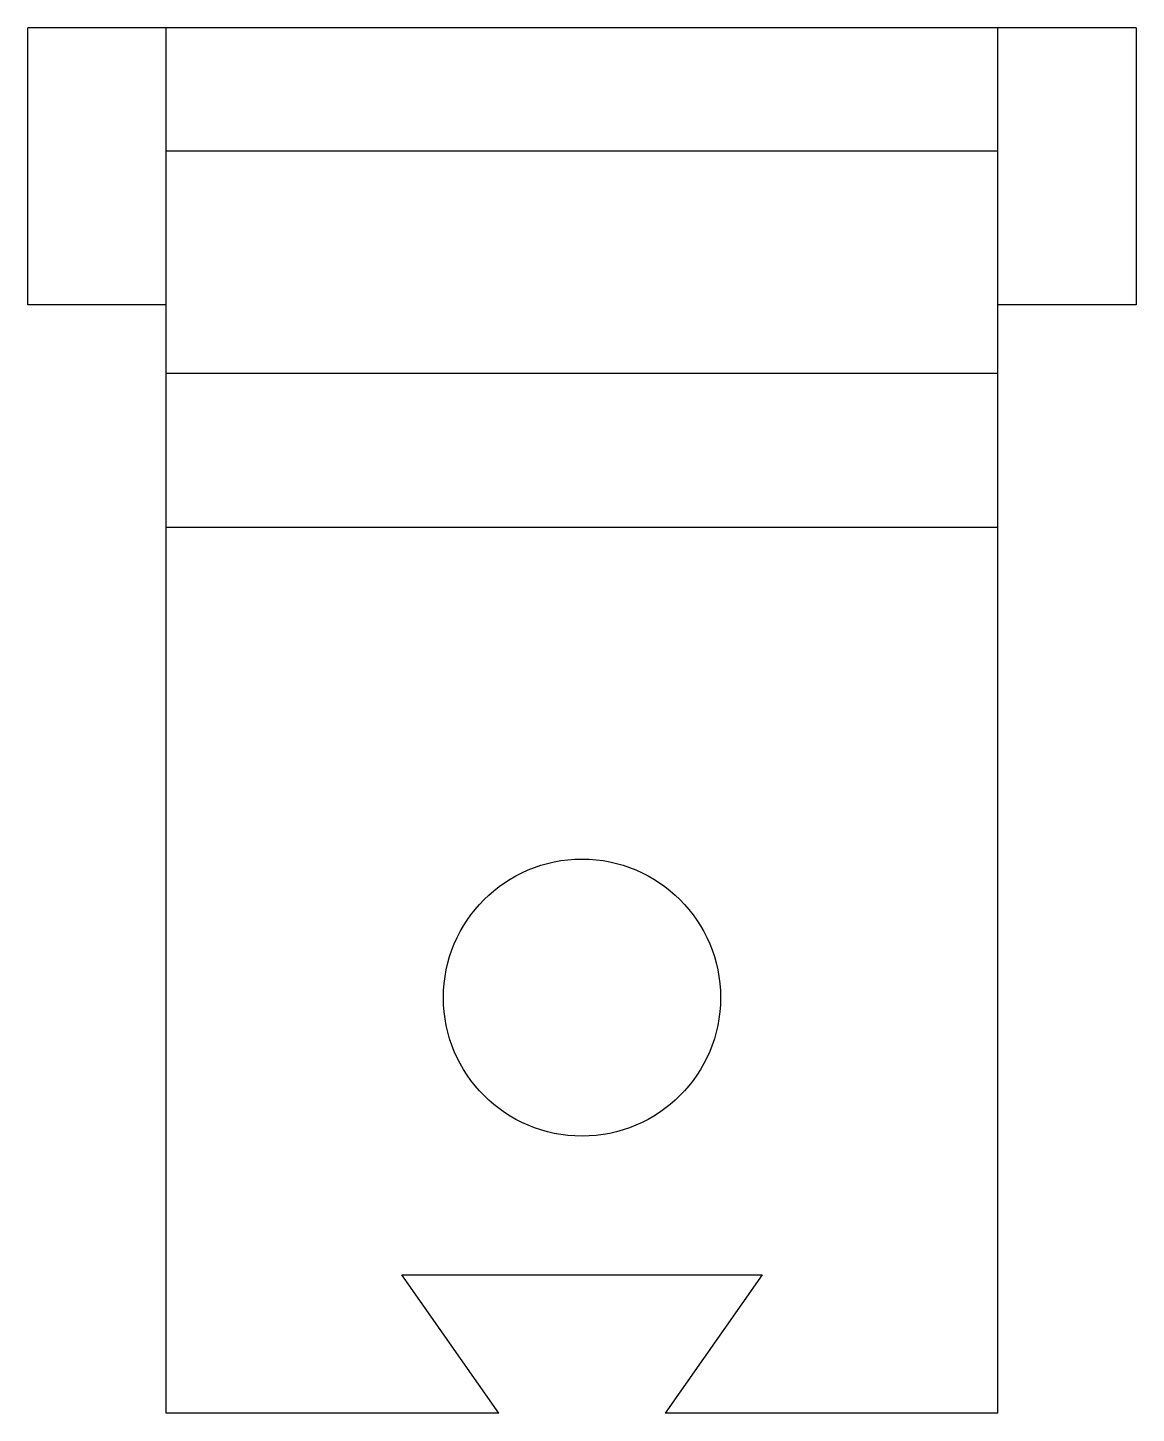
# Paper-space layout '_Right' of a CAD drawing. Header units: millimetres. Extents: x -35 to 5, y -25 to 25.
import ezdxf

# ---------------------------------------------------------------- set-up
doc = ezdxf.new("R2010")
doc.units = ezdxf.units.MM

psp = doc.layouts.new('_Right')

# ---------------------------------------------------------------- linework, layer by layer
at = {"color": 7, "linetype": 'Continuous', "lineweight": 25}
for p, q in [((5, 25), (-35, 25)), ((-35, 15), (-35, 25)), ((-30, -25), (-30, 25)), ((0, -25), (0, 25)), ((5, 25), (5, 15)), ((0, 20.548), (-30, 20.548)), ((-30, 15), (-35, 15)), ((5, 15), (0, 15)), ((0, 12.52), (-30, 12.52)), ((-30, 6.971), (0, 6.971)), ((-21.5, -20), (-8.5, -20)), ((-18, -25), (-21.5, -20)), ((-8.5, -20), (-12, -25)), ((-18, -25), (-30, -25)), ((0, -25), (-12, -25))]:
    psp.add_line(p, q, dxfattribs=at)
psp.add_circle((-15, -10), 5, dxfattribs=at)

doc.saveas('drawing.dxf')
